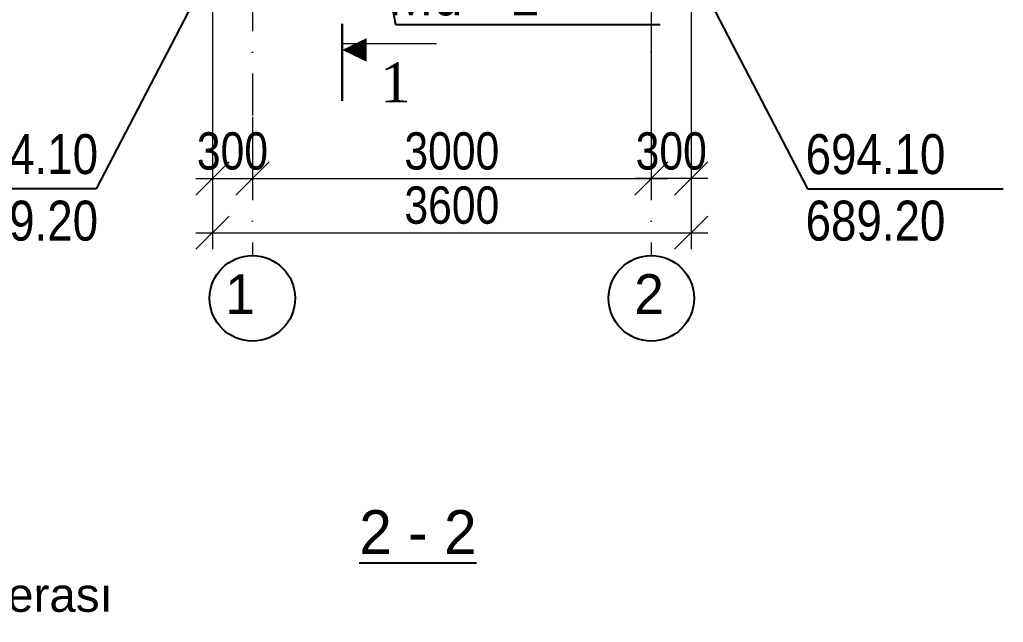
# Model space of a CAD drawing. Header units: millimetres. Extents: x 1177285 to 1225570, y -905119 to -683091.
# Drawn here: x 1191051 to 1198448, y -727368 to -722838 of the extents above; entities that cross this region are included whole.
import ezdxf
from ezdxf import colors
from ezdxf.entities.mleader import LeaderData, LeaderLine
from ezdxf.math import Vec2, Vec3

# ---------------------------------------------------------------- set-up
doc = ezdxf.new("R2010")
doc.units = ezdxf.units.MM
doc.linetypes.add('DASHDOT', pattern=[25.4, 12.7, -6.35, 0, -6.35])
doc.layers.add('Annotation - Text', color=7, linetype='Continuous')
doc.layers.add('Layer3', color=7, linetype='Continuous', lineweight=13)
doc.styles.get("Standard").update_dxf_attribs({"font": 'a3ar(la).ttf'})
doc.styles.add('style3', font='ARIAAL_.TTF', dxfattribs={"height": 300})
doc.styles.add('style6', font='ARIALN.TTF', dxfattribs={"height": 300})
doc.styles.add('Times New Roman', font='times.ttf')
doc.styles.add('yazitipi', font='ARIALN.TTF')
doc.dimstyles.new('sevda', dxfattribs={"dimscale": 100, "dimtxt": 2.8, "dimasz": 2.5, "dimexe": 1.25, "dimexo": 0.625, "dimtad": 1, "dimtxsty": 'yazitipi', "dimblk": 'OBLIQUE', "dimcen": 2.5, "dimdle": 1.25, "dimclrd": 253, "dimclre": 253, "dimclrt": 73, "dimaunit": 1, "dimadec": 3, "dimazin": 0, "dimtfac": 1, "dimtmove": 1, "dimatfit": 3, "dimfxl": 1, "dimlwd": 13, "dimlwe": 13, "dimarcsym": 0})

# ---------------------------------------------------------------- blocks, each defined once
blk = doc.blocks.new('_Oblique')
at = {"color": 0, "linetype": 'ByBlock', "lineweight": -2}
blk.add_line((-0.5, -0.5), (0.5, 0.5), dxfattribs=at)
blk = doc.blocks.new('*D2')
at = {"color": 253, "lineweight": 13, "ltscale": 5, "transparency": 16777216}
for p, q in [((1192800.9, -723569.6), (1192800.9, -724157.1)), ((1195800.9, -723543.3), (1195800.9, -724157.1)), ((1192675.9, -724032.1), (1195925.9, -724032.1))]:
    blk.add_line(p, q, dxfattribs=at)
at = {"layer": 'Defpoints', "color": 0, "lineweight": 30, "ltscale": 5, "transparency": 16777216}
for p in [(1195800.9, -723480.8), (1192800.9, -723507.1), (1195800.9, -724032.1)]:
    blk.add_point(p, dxfattribs=at)
at = {"color": 253, "lineweight": 13, "ltscale": 5, "transparency": 16777216, "xscale": 250, "yscale": 250, "zscale": 250, "rotation": 180}
blk.add_blockref('_Oblique', (1192800.9, -724032.1), dxfattribs=at)
at = {"color": 253, "lineweight": 13, "ltscale": 5, "transparency": 16777216, "xscale": 250, "yscale": 250, "zscale": 250}
blk.add_blockref('_Oblique', (1195800.9, -724032.1), dxfattribs=at)
at = {"color": 73, "ltscale": 5, "transparency": 16777216, "insert": (1194300.9, -723826.7), "char_height": 280, "attachment_point": 5, "style": 'yazitipi'}
blk.add_mtext('3000', dxfattribs=at)
blk = doc.blocks.new('*D5')
at = {"color": 253, "lineweight": 13, "ltscale": 15, "transparency": 16777216}
for p, q in [((1192500.9, -722251.1), (1192500.9, -724157.1)), ((1192800.9, -723619.8), (1192800.9, -724157.1)), ((1192375.9, -724032.1), (1192925.9, -724032.1))]:
    blk.add_line(p, q, dxfattribs=at)
at = {"layer": 'Defpoints', "color": 0, "lineweight": 30, "ltscale": 15, "transparency": 16777216}
for p in [(1192500.9, -722188.6), (1192800.9, -723557.3), (1192800.9, -724032.1)]:
    blk.add_point(p, dxfattribs=at)
at = {"color": 253, "lineweight": 13, "ltscale": 15, "transparency": 16777216, "xscale": 250, "yscale": 250, "zscale": 250, "rotation": 180}
blk.add_blockref('_Oblique', (1192500.9, -724032.1), dxfattribs=at)
at = {"color": 253, "lineweight": 13, "ltscale": 15, "transparency": 16777216, "xscale": 250, "yscale": 250, "zscale": 250}
blk.add_blockref('_Oblique', (1192800.9, -724032.1), dxfattribs=at)
at = {"color": 73, "ltscale": 15, "transparency": 16777216, "insert": (1192650.9, -723826.7), "char_height": 280, "attachment_point": 5, "style": 'yazitipi'}
blk.add_mtext('300', dxfattribs=at)
blk = doc.blocks.new('*D6')
at = {"color": 253, "lineweight": 13, "ltscale": 15, "transparency": 16777216}
for p, q in [((1196100.9, -722405.9), (1196100.9, -724157.1)), ((1195800.9, -722575.5), (1195800.9, -724157.1)), ((1196225.9, -724032.1), (1195675.9, -724032.1))]:
    blk.add_line(p, q, dxfattribs=at)
at = {"layer": 'Defpoints', "color": 0, "lineweight": 30, "ltscale": 15, "transparency": 16777216}
for p in [(1196100.9, -722343.4), (1195800.9, -722513), (1195800.9, -724032.1)]:
    blk.add_point(p, dxfattribs=at)
at = {"color": 253, "lineweight": 13, "ltscale": 15, "transparency": 16777216, "xscale": 250, "yscale": 250, "zscale": 250, "rotation": 180}
blk.add_blockref('_Oblique', (1195800.9, -724032.1), dxfattribs=at)
at = {"color": 253, "lineweight": 13, "ltscale": 15, "transparency": 16777216, "xscale": 250, "yscale": 250, "zscale": 250}
blk.add_blockref('_Oblique', (1196100.9, -724032.1), dxfattribs=at)
at = {"color": 73, "ltscale": 15, "transparency": 16777216, "insert": (1195950.9, -723826.7), "char_height": 280, "attachment_point": 5, "style": 'yazitipi'}
blk.add_mtext('300', dxfattribs=at)
blk = doc.blocks.new('*D103')
at = {"color": 253, "lineweight": 13, "ltscale": 15, "transparency": 16777216}
for p, q in [((1192500.9, -722155.9), (1192500.9, -724564.1)), ((1196100.9, -722155.9), (1196100.9, -724564.1)), ((1192375.9, -724439.1), (1196225.9, -724439.1))]:
    blk.add_line(p, q, dxfattribs=at)
at = {"layer": 'Defpoints', "color": 0, "lineweight": 30, "ltscale": 15, "transparency": 16777216}
for p in [(1192500.9, -722093.4), (1196100.9, -722093.4), (1196100.9, -724439.1)]:
    blk.add_point(p, dxfattribs=at)
at = {"color": 253, "lineweight": 13, "ltscale": 15, "transparency": 16777216, "xscale": 250, "yscale": 250, "zscale": 250, "rotation": 180}
blk.add_blockref('_Oblique', (1192500.9, -724439.1), dxfattribs=at)
at = {"color": 253, "lineweight": 13, "ltscale": 15, "transparency": 16777216, "xscale": 250, "yscale": 250, "zscale": 250}
blk.add_blockref('_Oblique', (1196100.9, -724439.1), dxfattribs=at)
at = {"color": 73, "ltscale": 15, "transparency": 16777216, "insert": (1194300.9, -724233.6), "char_height": 280, "attachment_point": 5, "style": 'yazitipi'}
blk.add_mtext('3600', dxfattribs=at)

msp = doc.modelspace()

# ---------------------------------------------------------------- linework, layer by layer
at = {"linetype": 'DASHDOT', "lineweight": 15, "ltscale": 25}
for p, q in [((1192800.916, -718160.916), (1192800.916, -724610.899)), ((1195800.916, -718160.916), (1195800.916, -724610.899))]:
    msp.add_line(p, q, dxfattribs=at)
at = {"ltscale": 2}
for centre in [(1192800.916, -724932.625), (1195800.916, -724932.625)]:
    msp.add_circle(centre, 321.726, dxfattribs=at)
at = {"layer": 'Annotation - Text', "color": 7, "lineweight": 30, "ltscale": 20}
msp.add_line((1193474.772, -723447.27), (1193474.772, -722868.619), dxfattribs=at)
at = {"layer": 'Annotation - Text', "color": 7, "lineweight": 13, "ltscale": 20}
msp.add_line((1194184.619, -723020.477), (1193474.772, -723020.477), dxfattribs=at)

# ---------------------------------------------------------------- texts
at = {"color": 0, "lineweight": 30, "ltscale": 20, "insert": (1193989.808, -723459.934), "char_height": 300, "attachment_point": 9}
msp.add_mtext('{\\fTimes New Roman|b0|i0|c238|p18;1}', dxfattribs=at)
at = {"ltscale": 2, "char_height": 300, "width": 6406.56045, "attachment_point": 3, "style": 'style3'}
for s, insert in [('1', (1192818.863, -724751.24)), ('2', (1195895.565, -724751.24))]:
    msp.add_mtext(s, dxfattribs=dict(at, insert=insert))
at = {"ltscale": 100, "insert": (1191751.023, -727367.874), "char_height": 256, "width": 8986.82714, "attachment_point": 9, "style": 'style3'}
msp.add_mtext('Girm{\\fArial|b0|i0|c238|p34;ə çıxma kamerası} {\\L   }', dxfattribs=at)
at = {"layer": 'Annotation - Text', "lineweight": 13, "ltscale": 20, "insert": (1193696.798, -722915.739), "char_height": 200, "attachment_point": 1, "rotation": 270, "style": 'Times New Roman'}
msp.add_mtext_dynamic_manual_height_columns('{\\fArial|b0|i0|c204|p34;\\H1.0833x;▼}', width=1371.9513, gutter_width=12.5, heights=[0], dxfattribs=at)
at = {"layer": 'Layer3', "color": 0, "lineweight": 25, "insert": (1197757.745, -726524.588), "char_height": 520, "width": 7423.62436, "attachment_point": 3}
msp.add_mtext('\\pxqc;{\\H0.63462x;\\L2 - 2\\H0.9845x;\\l }', dxfattribs=at)

# ---------------------------------------------------------------- dimensions: what is measured, and where the dimension line sits
at = {"ltscale": 15}
dim = msp.add_linear_dim(base=(1196100.916, -724439.106), p1=(1192500.916, -722093.356), p2=(1196100.916, -722093.356), dimstyle='sevda', dxfattribs=at)
dim.commit()
dim.dimension.update_dxf_attribs({"geometry": '*D103', "text_midpoint": (1194300.916, -724233.646)})
dim = msp.add_linear_dim(base=(1192800.916, -724032.139), p1=(1192500.916, -722188.636), p2=(1192800.916, -723557.333), dimstyle='sevda', dxfattribs=at)
dim.commit()
dim.dimension.update_dxf_attribs({"geometry": '*D5', "text_midpoint": (1192650.916, -724032.139), "dimtype": 160})
dim = msp.add_linear_dim(base=(1195800.916, -724032.139), p1=(1196100.916, -722343.356), p2=(1195800.916, -722513.007), angle=180, dimstyle='sevda', dxfattribs=at)
dim.commit()
dim.dimension.update_dxf_attribs({"geometry": '*D6', "text_midpoint": (1195950.916, -724032.139), "dimtype": 160})
at = {"ltscale": 5}
dim = msp.add_linear_dim(base=(1195800.916, -724032.139), p1=(1192800.916, -723507.139), p2=(1195800.916, -723480.777), dimstyle='sevda', dxfattribs=at)
dim.commit()
dim.dimension.update_dxf_attribs({"geometry": '*D2', "text_midpoint": (1194300.916, -723826.679)})

# ---------------------------------------------------------------- leaders
at = {"color": 13, "linetype": 'ByBlock', "lineweight": 9}
ml = msp.add_multileader_mtext('Standard', dxfattribs=at)
ml.set_content('{\\fArial Narrow|b0|i0|c238|p34;\\H0.85714x;\\C256;694.10\\P689.20}', color=3, style='style6')
ml.set_leader_properties()
ml.build(insert=Vec2(0, 0))
ml.multileader.update_dxf_attribs({"text_left_attachment_type": 6, "text_right_attachment_type": 6, "dogleg_length": 0.36, "arrow_head_size": 200})
ctx = ml.context
ctx.base_point, ctx.char_height, ctx.arrow_head_size, ctx.landing_gap_size, ctx.plane_origin = Vec3(1190603.673, -724108.485), 350, 200, 0.15, Vec3(1197620.197, -730445.871)
ctx.left_attachment, ctx.right_attachment, ctx.text_align_type = 6, 6, 1
notes = []
notes.append((ctx, [(0, (1, 1, 0), (1191626.294, -724108.485), (-1, 0), 0.36, [(0, [(1192675.916, -722093.356)], 0, [])])]))
ctx.mtext.insert, ctx.mtext.alignment, ctx.mtext.flow_direction = Vec3(1191114.804, -723698.486), 2, 5
ml = msp.add_multileader_mtext('Standard', dxfattribs=at)
ml.set_content('{\\fArial Narrow|b0|i0|c238|p34;\\C256;Md - 1      }', color=3, style='style6')
ml.set_leader_properties()
ml.build(insert=Vec2(0, 0))
ml.multileader.update_dxf_attribs({"text_left_attachment_type": 6, "text_right_attachment_type": 6, "dogleg_length": 0.36, "arrow_head_size": 200})
ctx = ml.context
ctx.base_point, ctx.char_height, ctx.arrow_head_size, ctx.landing_gap_size, ctx.plane_origin = Vec3(1193877.027, -722875.523), 350, 200, 0.15, Vec3(1187882.765, -729212.908)
ctx.left_attachment, ctx.right_attachment, ctx.text_align_type = 6, 6, 1
notes.append((ctx, [(0, (1, 1, 0), (1193876.667, -722875.523), (1, 0), 0.36, [(0, [(1193726.22, -722047.553)], 0, [])])]))
ctx.mtext.insert, ctx.mtext.alignment, ctx.mtext.flow_direction = Vec3(1194393.344, -722455.523), 2, 5
ml = msp.add_multileader_mtext('Standard', dxfattribs=at)
ml.set_content('{\\fArial Narrow|b0|i0|c238|p34;\\H0.85714x;\\C256;694.10\\P689.20}', color=3, style='style6')
ml.set_leader_properties()
ml.build(insert=Vec2(0, 0))
ml.multileader.update_dxf_attribs({"text_left_attachment_type": 6, "text_right_attachment_type": 6, "dogleg_length": 0.36, "arrow_head_size": 200})
ctx = ml.context
ctx.base_point, ctx.char_height, ctx.arrow_head_size, ctx.landing_gap_size, ctx.plane_origin = Vec3(1196975.897, -724108.485), 350, 200, 0.15, Vec3(1190981.634, -730445.871)
ctx.left_attachment, ctx.right_attachment, ctx.text_align_type = 6, 6, 1
notes.append((ctx, [(0, (1, 1, 0), (1196975.537, -724108.485), (1, 0), 0.36, [(0, [(1195925.916, -722093.356)], 0, [])])]))
ctx.mtext.insert, ctx.mtext.alignment, ctx.mtext.flow_direction = Vec3(1197487.027, -723698.486), 2, 5
for ctx, leaders in notes:
    for number, flags, end, landing, length, lines in leaders:
        leader = LeaderData()
        leader.index, (leader.has_last_leader_line, leader.has_dogleg_vector, leader.attachment_direction) = number, flags
        leader.last_leader_point, leader.dogleg_vector, leader.dogleg_length = Vec3(end), Vec3(landing), length
        for number, points, colour, breaks in lines:
            line = LeaderLine()
            line.index, line.vertices, line.color, line.breaks = number, Vec3.list(points), colors.encode_raw_color(colour), breaks
            leader.lines.append(line)
        ctx.leaders.append(leader)

doc.saveas('drawing.dxf')
